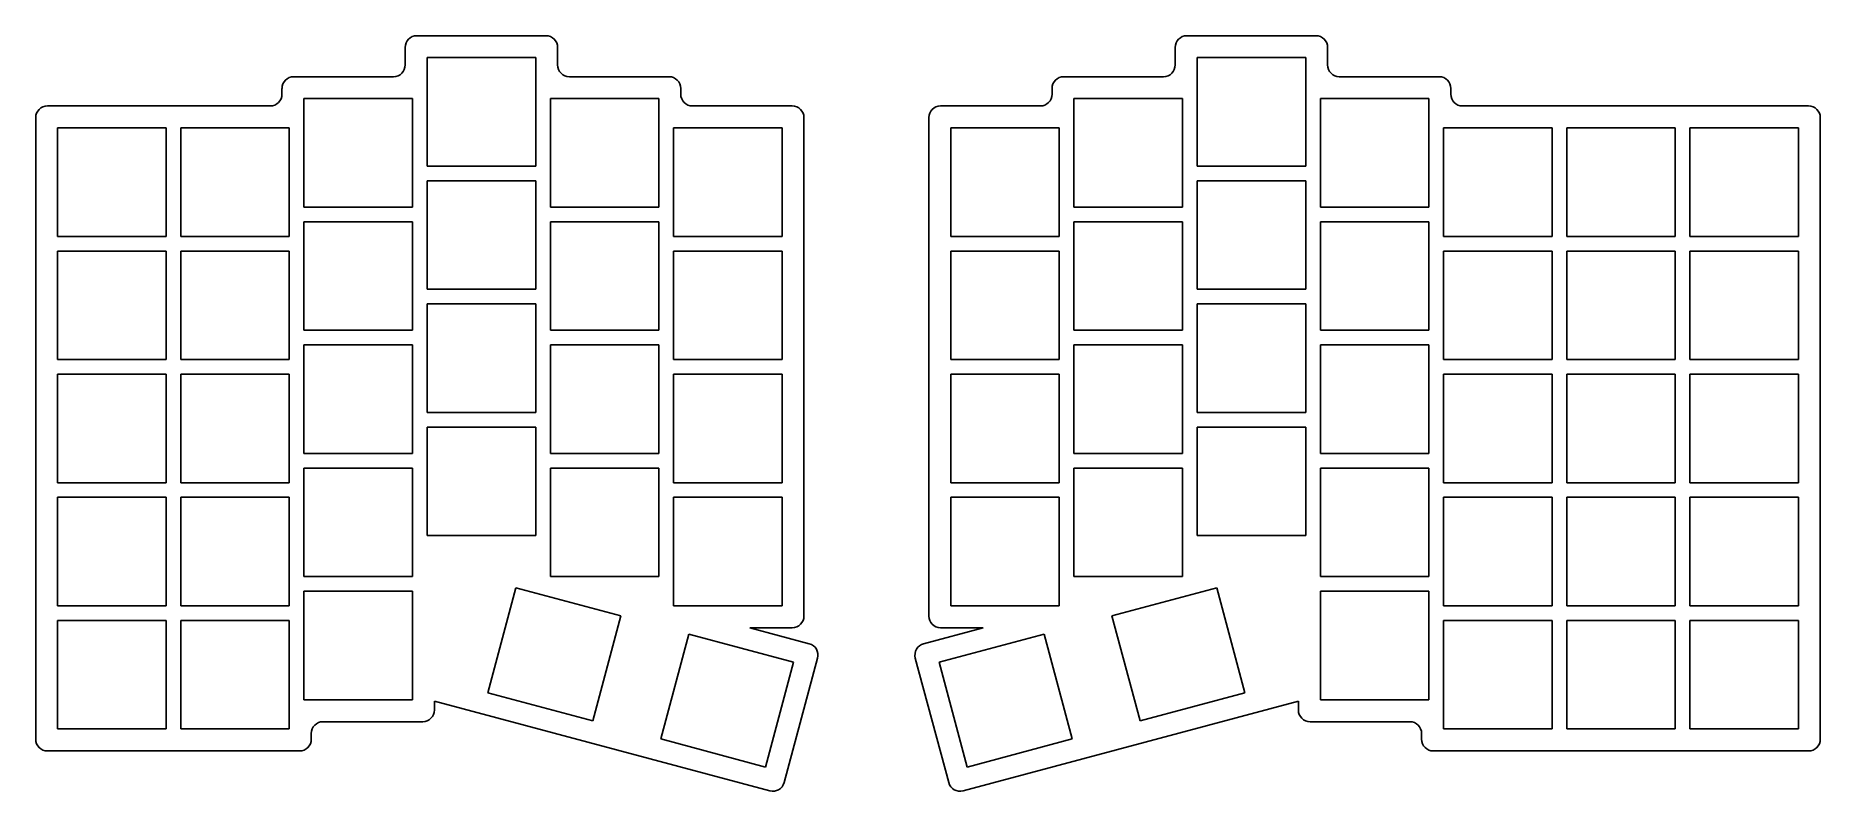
# Model space of a CAD drawing. Header units: millimetres. Extents: x 84 to 389, y -220 to -91.
import ezdxf

# ---------------------------------------------------------------- set-up
doc = ezdxf.new("R2010")
doc.units = ezdxf.units.MM

msp = doc.modelspace()

# ---------------------------------------------------------------- linework, layer by layer
for p, q in [((171.53, -90.78), (149.47, -90.78)), ((303.12, -90.78), (281.07, -90.78)), ((147.47, -92.78), (147.47, -95.78)), ((169.78, -94.53), (151.22, -94.53)), ((151.22, -94.53), (151.22, -113.08)), ((169.78, -113.08), (169.78, -94.53)), ((173.53, -95.78), (173.53, -92.78)), ((279.07, -92.78), (279.07, -95.78)), ((301.38, -94.53), (282.82, -94.53)), ((282.82, -94.53), (282.82, -113.08)), ((301.38, -113.08), (301.38, -94.53)), ((305.12, -95.78), (305.12, -92.78)), ((126.42, -99.78), (126.42, -100.78)), ((145.47, -97.78), (128.43, -97.78)), ((192.57, -97.78), (175.53, -97.78)), ((194.57, -100.78), (194.57, -99.78)), ((258.02, -99.78), (258.02, -100.78)), ((277.07, -97.78), (260.02, -97.78)), ((324.18, -97.78), (307.12, -97.78)), ((326.18, -100.78), (326.18, -99.78)), ((86.33, -102.78), (124.42, -102.78)), ((148.72, -101.53), (130.18, -101.53)), ((130.18, -101.53), (130.18, -120.08)), ((148.72, -120.08), (148.72, -101.53)), ((190.82, -101.53), (172.28, -101.53)), ((172.28, -101.53), (172.28, -120.08)), ((190.82, -120.08), (190.82, -101.53)), ((213.62, -102.78), (196.57, -102.78)), ((256.02, -102.78), (238.97, -102.78)), ((280.32, -101.53), (261.77, -101.53)), ((261.77, -101.53), (261.77, -120.08)), ((280.32, -120.08), (280.32, -101.53)), ((322.43, -101.53), (303.88, -101.53)), ((303.88, -101.53), (303.88, -120.08)), ((322.43, -120.08), (322.43, -101.53)), ((328.18, -102.78), (387.32, -102.78)), ((84.33, -211.03), (84.33, -104.78)), ((106.62, -106.53), (88.08, -106.53)), ((88.08, -106.53), (88.08, -125.08)), ((106.62, -125.08), (106.62, -106.53)), ((127.67, -106.53), (109.12, -106.53)), ((109.12, -106.53), (109.12, -125.08)), ((127.67, -125.08), (127.67, -106.53)), ((211.88, -106.53), (193.32, -106.53)), ((193.32, -106.53), (193.32, -125.08)), ((211.88, -125.08), (211.88, -106.53)), ((215.62, -189.97), (215.62, -104.78)), ((236.97, -189.97), (236.97, -104.78)), ((259.27, -106.53), (240.72, -106.53)), ((240.72, -106.53), (240.72, -125.08)), ((259.27, -125.08), (259.27, -106.53)), ((343.48, -106.53), (324.93, -106.53)), ((324.93, -106.53), (324.93, -125.08)), ((343.48, -125.08), (343.48, -106.53)), ((364.52, -106.53), (345.98, -106.53)), ((345.98, -106.53), (345.98, -125.08)), ((364.52, -125.08), (364.52, -106.53)), ((385.57, -106.53), (367.02, -106.53)), ((367.02, -106.53), (367.02, -125.08)), ((385.57, -125.08), (385.57, -106.53)), ((389.32, -211.03), (389.32, -104.78)), ((151.22, -113.08), (169.78, -113.08)), ((169.78, -115.58), (151.22, -115.58)), ((151.22, -115.58), (151.22, -134.12)), ((169.78, -134.12), (169.78, -115.58)), ((282.82, -113.08), (301.38, -113.08)), ((301.38, -115.58), (282.82, -115.58)), ((282.82, -115.58), (282.82, -134.12)), ((301.38, -134.12), (301.38, -115.58)), ((130.18, -120.08), (148.72, -120.08)), ((172.28, -120.08), (190.82, -120.08)), ((261.77, -120.08), (280.32, -120.08)), ((303.88, -120.08), (322.43, -120.08)), ((148.72, -122.58), (130.18, -122.58)), ((130.18, -122.58), (130.18, -141.12)), ((148.72, -141.12), (148.72, -122.58)), ((190.82, -122.58), (172.28, -122.58)), ((172.28, -122.58), (172.28, -141.12)), ((190.82, -141.12), (190.82, -122.58)), ((280.32, -122.58), (261.77, -122.58)), ((261.77, -122.58), (261.77, -141.12)), ((280.32, -141.12), (280.32, -122.58)), ((322.43, -122.58), (303.88, -122.58)), ((303.88, -122.58), (303.88, -141.12)), ((322.43, -141.12), (322.43, -122.58)), ((88.08, -125.08), (106.62, -125.08)), ((106.62, -127.58), (88.08, -127.58)), ((88.08, -127.58), (88.08, -146.12)), ((106.62, -146.12), (106.62, -127.58)), ((109.12, -125.08), (127.67, -125.08)), ((127.67, -127.58), (109.12, -127.58)), ((109.12, -127.58), (109.12, -146.12)), ((127.67, -146.12), (127.67, -127.58)), ((193.32, -125.08), (211.88, -125.08)), ((211.88, -127.58), (193.32, -127.58)), ((193.32, -127.58), (193.32, -146.12)), ((211.88, -146.12), (211.88, -127.58)), ((240.72, -125.08), (259.27, -125.08)), ((259.27, -127.58), (240.72, -127.58)), ((240.72, -127.58), (240.72, -146.12)), ((259.27, -146.12), (259.27, -127.58)), ((324.93, -125.08), (343.48, -125.08)), ((343.48, -127.58), (324.93, -127.58)), ((324.93, -127.58), (324.93, -146.12)), ((343.48, -146.12), (343.48, -127.58)), ((345.98, -125.08), (364.52, -125.08)), ((364.52, -127.58), (345.98, -127.58)), ((345.98, -127.58), (345.98, -146.12)), ((364.52, -146.12), (364.52, -127.58)), ((367.02, -125.08), (385.57, -125.08)), ((385.57, -127.58), (367.02, -127.58)), ((367.02, -127.58), (367.02, -146.12)), ((385.57, -146.12), (385.57, -127.58)), ((151.22, -134.12), (169.78, -134.12)), ((282.82, -134.12), (301.38, -134.12)), ((169.78, -136.62), (151.22, -136.62)), ((151.22, -136.62), (151.22, -155.18)), ((169.78, -155.18), (169.78, -136.62)), ((301.38, -136.62), (282.82, -136.62)), ((282.82, -136.62), (282.82, -155.18)), ((301.38, -155.18), (301.38, -136.62)), ((130.18, -141.12), (148.72, -141.12)), ((172.28, -141.12), (190.82, -141.12)), ((261.77, -141.12), (280.32, -141.12)), ((303.88, -141.12), (322.43, -141.12)), ((88.08, -146.12), (106.62, -146.12)), ((109.12, -146.12), (127.67, -146.12)), ((148.72, -143.62), (130.18, -143.62)), ((130.18, -143.62), (130.18, -162.18)), ((148.72, -162.18), (148.72, -143.62)), ((190.82, -143.62), (172.28, -143.62)), ((172.28, -143.62), (172.28, -162.18)), ((190.82, -162.18), (190.82, -143.62)), ((193.32, -146.12), (211.88, -146.12)), ((240.72, -146.12), (259.27, -146.12)), ((280.32, -143.62), (261.77, -143.62)), ((261.77, -143.62), (261.77, -162.18)), ((280.32, -162.18), (280.32, -143.62)), ((322.43, -143.62), (303.88, -143.62)), ((303.88, -143.62), (303.88, -162.18)), ((322.43, -162.18), (322.43, -143.62)), ((324.93, -146.12), (343.48, -146.12)), ((345.98, -146.12), (364.52, -146.12)), ((367.02, -146.12), (385.57, -146.12)), ((106.62, -148.62), (88.08, -148.62)), ((88.08, -148.62), (88.08, -167.18)), ((106.62, -167.18), (106.62, -148.62)), ((127.67, -148.62), (109.12, -148.62)), ((109.12, -148.62), (109.12, -167.18)), ((127.67, -167.18), (127.67, -148.62)), ((211.88, -148.62), (193.32, -148.62)), ((193.32, -148.62), (193.32, -167.18)), ((211.88, -167.18), (211.88, -148.62)), ((259.27, -148.62), (240.72, -148.62)), ((240.72, -148.62), (240.72, -167.18)), ((259.27, -167.18), (259.27, -148.62)), ((343.48, -148.62), (324.93, -148.62)), ((324.93, -148.62), (324.93, -167.18)), ((343.48, -167.18), (343.48, -148.62)), ((364.52, -148.62), (345.98, -148.62)), ((345.98, -148.62), (345.98, -167.18)), ((364.52, -167.18), (364.52, -148.62)), ((385.57, -148.62), (367.02, -148.62)), ((367.02, -148.62), (367.02, -167.18)), ((385.57, -167.18), (385.57, -148.62)), ((151.22, -155.18), (169.78, -155.18)), ((282.82, -155.18), (301.38, -155.18)), ((169.78, -157.68), (151.22, -157.68)), ((151.22, -157.68), (151.22, -176.22)), ((169.78, -176.22), (169.78, -157.68)), ((301.38, -157.68), (282.82, -157.68)), ((282.82, -157.68), (282.82, -176.22)), ((301.38, -176.22), (301.38, -157.68)), ((130.18, -162.18), (148.72, -162.18)), ((148.72, -164.68), (130.18, -164.68)), ((130.18, -164.68), (130.18, -183.22)), ((148.72, -183.22), (148.72, -164.68)), ((172.28, -162.18), (190.82, -162.18)), ((190.82, -164.68), (172.28, -164.68)), ((172.28, -164.68), (172.28, -183.22)), ((190.82, -183.22), (190.82, -164.68)), ((261.77, -162.18), (280.32, -162.18)), ((280.32, -164.68), (261.77, -164.68)), ((261.77, -164.68), (261.77, -183.22)), ((280.32, -183.22), (280.32, -164.68)), ((303.88, -162.18), (322.43, -162.18)), ((322.43, -164.68), (303.88, -164.68)), ((303.88, -164.68), (303.88, -183.22)), ((322.43, -183.22), (322.43, -164.68)), ((88.08, -167.18), (106.62, -167.18)), ((109.12, -167.18), (127.67, -167.18)), ((193.32, -167.18), (211.88, -167.18)), ((240.72, -167.18), (259.27, -167.18)), ((324.93, -167.18), (343.48, -167.18)), ((345.98, -167.18), (364.52, -167.18)), ((367.02, -167.18), (385.57, -167.18)), ((106.62, -169.68), (88.08, -169.68)), ((88.08, -169.68), (88.08, -188.22)), ((106.62, -188.22), (106.62, -169.68)), ((127.67, -169.68), (109.12, -169.68)), ((109.12, -169.68), (109.12, -188.22)), ((127.67, -188.22), (127.67, -169.68)), ((211.88, -169.68), (193.32, -169.68)), ((193.32, -169.68), (193.32, -188.22)), ((211.88, -188.22), (211.88, -169.68)), ((259.27, -169.68), (240.72, -169.68)), ((240.72, -169.68), (240.72, -188.22)), ((259.27, -188.22), (259.27, -169.68)), ((343.48, -169.68), (324.93, -169.68)), ((324.93, -169.68), (324.93, -188.22)), ((343.48, -188.22), (343.48, -169.68)), ((364.52, -169.68), (345.98, -169.68)), ((345.98, -169.68), (345.98, -188.22)), ((364.52, -188.22), (364.52, -169.68)), ((385.57, -169.68), (367.02, -169.68)), ((367.02, -169.68), (367.02, -188.22)), ((385.57, -188.22), (385.57, -169.68)), ((151.22, -176.22), (169.78, -176.22)), ((282.82, -176.22), (301.38, -176.22)), ((130.18, -183.22), (148.72, -183.22)), ((148.72, -185.72), (130.18, -185.72)), ((130.18, -185.72), (130.18, -204.28)), ((148.72, -204.28), (148.72, -185.72)), ((166.41, -185.16), (161.61, -203.08)), ((184.33, -189.96), (166.41, -185.16)), ((172.28, -183.22), (190.82, -183.22)), ((261.77, -183.22), (280.32, -183.22)), ((286.19, -185.16), (268.27, -189.96)), ((290.99, -203.08), (286.19, -185.16)), ((303.88, -183.22), (322.43, -183.22)), ((322.43, -185.72), (303.88, -185.72)), ((303.88, -185.72), (303.88, -204.28)), ((322.43, -204.28), (322.43, -185.72)), ((88.08, -188.22), (106.62, -188.22)), ((109.12, -188.22), (127.67, -188.22)), ((193.32, -188.22), (211.88, -188.22)), ((240.72, -188.22), (259.27, -188.22)), ((324.93, -188.22), (343.48, -188.22)), ((345.98, -188.22), (364.52, -188.22)), ((367.02, -188.22), (385.57, -188.22)), ((106.62, -190.72), (88.08, -190.72)), ((88.08, -190.72), (88.08, -209.28)), ((106.62, -209.28), (106.62, -190.72)), ((127.67, -190.72), (109.12, -190.72)), ((109.12, -190.72), (109.12, -209.28)), ((127.67, -209.28), (127.67, -190.72)), ((179.53, -207.88), (184.33, -189.96)), ((206.35, -191.97), (213.62, -191.97)), ((216.53, -194.7), (206.35, -191.97)), ((246.25, -191.97), (236.07, -194.7)), ((238.97, -191.97), (246.25, -191.97)), ((268.27, -189.96), (273.07, -207.88)), ((343.48, -190.72), (324.93, -190.72)), ((324.93, -190.72), (324.93, -209.28)), ((343.48, -209.28), (343.48, -190.72)), ((364.52, -190.72), (345.98, -190.72)), ((345.98, -190.72), (345.98, -209.28)), ((364.52, -209.28), (364.52, -190.72)), ((385.57, -190.72), (367.02, -190.72)), ((367.02, -190.72), (367.02, -209.28)), ((385.57, -209.28), (385.57, -190.72)), ((195.95, -193.07), (191.15, -210.99)), ((213.86, -197.87), (195.95, -193.07)), ((256.65, -193.07), (238.74, -197.87)), ((261.45, -210.99), (256.65, -193.07)), ((209.06, -215.79), (213.86, -197.87)), ((212.23, -218.45), (217.94, -197.15)), ((234.66, -197.15), (240.37, -218.45)), ((238.74, -197.87), (243.54, -215.79)), ((130.18, -204.28), (148.72, -204.28)), ((161.61, -203.08), (179.53, -207.88)), ((273.07, -207.88), (290.99, -203.08)), ((303.88, -204.28), (322.43, -204.28)), ((152.47, -206.03), (152.47, -204.51)), ((152.47, -204.51), (209.78, -219.86)), ((242.82, -219.86), (300.12, -204.51)), ((300.12, -206.03), (300.12, -204.51)), ((88.08, -209.28), (106.62, -209.28)), ((109.12, -209.28), (127.67, -209.28)), ((131.43, -211.03), (131.43, -210.03)), ((133.43, -208.03), (150.47, -208.03)), ((302.12, -208.03), (319.18, -208.03)), ((321.18, -210.03), (321.18, -211.03)), ((324.93, -209.28), (343.48, -209.28)), ((345.98, -209.28), (364.52, -209.28)), ((367.02, -209.28), (385.57, -209.28)), ((86.33, -213.03), (129.43, -213.03)), ((191.15, -210.99), (209.06, -215.79)), ((243.54, -215.79), (261.45, -210.99)), ((323.18, -213.03), (387.32, -213.03))]:
    msp.add_line(p, q)
for centre, start, end in [((149.47, -92.78), 90, 180), ((171.53, -92.78), 0, 90), ((281.07, -92.78), 90, 180), ((303.12, -92.78), 0, 90), ((145.47, -95.78), 270, 0), ((175.53, -95.78), 180, 270), ((277.07, -95.78), 270, 0), ((307.12, -95.78), 180, 270), ((128.43, -99.78), 90, 180), ((192.57, -99.78), 0, 90), ((260.02, -99.78), 90, 180), ((324.18, -99.78), 0, 90), ((86.33, -104.78), 90, 180), ((124.42, -100.78), 270, 0), ((196.57, -100.78), 180, 270), ((213.62, -104.78), 0, 90), ((238.97, -104.78), 90, 180), ((256.02, -100.78), 270, 0), ((328.18, -100.78), 180, 270), ((387.32, -104.78), 0, 90), ((213.62, -189.97), 270, 0), ((238.97, -189.97), 180, 270), ((216.01, -196.63), 345, 75), ((236.59, -196.63), 105, 195), ((150.47, -206.03), 270, 0), ((302.12, -206.03), 180, 270), ((133.43, -210.03), 90, 180), ((319.18, -210.03), 0, 90), ((86.33, -211.03), 180, 270), ((129.43, -211.03), 270, 0), ((323.18, -211.03), 180, 270), ((387.32, -211.03), 270, 0), ((210.3, -217.93), 255, 345), ((242.3, -217.93), 195, 285)]:
    msp.add_arc(centre, 2, start, end)

doc.saveas('drawing.dxf')
